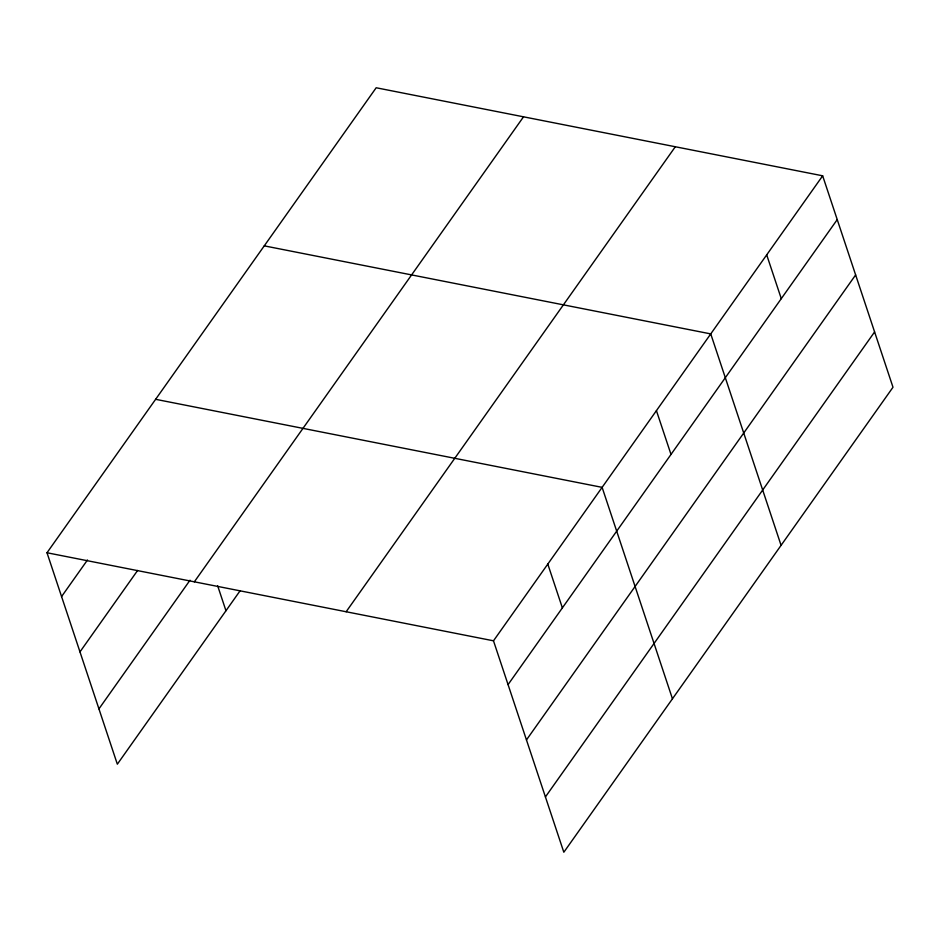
<?xml version="1.0" encoding="UTF-8"?>
<svg xmlns="http://www.w3.org/2000/svg" width="940" height="940" viewBox="0 0 940 940"><rect width="100%" height="100%" fill="white"/><g stroke="black" fill="none" stroke-linecap="round" stroke-linejoin="round"><path stroke-width="1.41" d="M240.17 590.673L117.336 764.197L47 552.755L376.176 87.761L822.664 175.804L893 387.245L563.824 852.239L493.488 640.81L822.664 175.804M61.57 596.571L87.479 559.981M79.971 651.89L137.628 570.439M98.935 708.877L190.009 580.215M194.345 581.813L523.521 116.819M346.143 611.752L675.32 146.746M508.058 684.614L837.235 219.608M526.459 739.933L855.635 274.926M545.423 796.92L874.6 331.926M264.257 245.857L710.746 333.9L781.081 545.341M155.629 399.312L602.117 487.355L672.452 698.784M47 552.755L493.488 640.81M766.699 254.858L781.281 298.662M656.425 410.627L671.007 454.443M547.797 564.082L562.379 607.886M217.68 585.855L225.964 610.741"/></g></svg>
